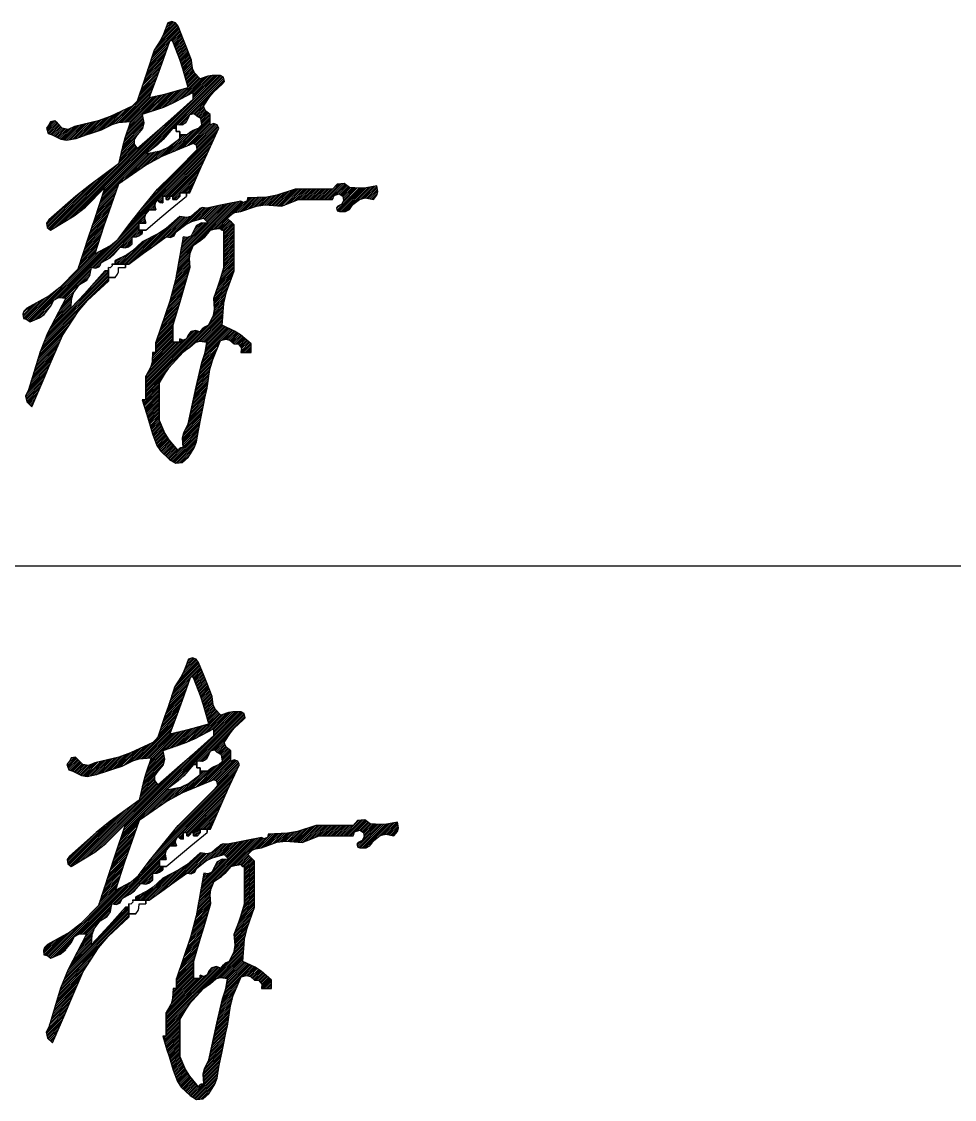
# Model space of a CAD drawing. Extents: x 9731685 to 18866768, y -962146 to 194094.
# Drawn here: x 9844217 to 9845133, y 58070 to 59128 of the extents above; entities that cross this region are included whole.
import ezdxf

# ---------------------------------------------------------------- set-up
doc = ezdxf.new("R2010")
doc.units = 0
doc.header["$LTSCALE"] = 1000
doc.layers.get('0').update_dxf_attribs({"linetype": 'CONTINUOUS'})

# ---------------------------------------------------------------- blocks, each defined once
blk = doc.blocks.new('ZYC')
h = blk.add_hatch()
h.set_pattern_fill('ANSI31', color=256, scale=0.01, style=0)
h.set_pattern_definition([(45, (0, 0), (-0.0008838835, 0.0008838835), [])])
h.paths.add_polyline_path([(0.871345, 0.42887), (0.877014, 0.441542), (0.888561, 0.466786), (0.887043, 0.470041), (0.883569, 0.471431), (0.880225, 0.47012), (0.880225, 0.474121), (0.880225, 0.476122), (0.880225, 0.480123), (0.876842, 0.482728), (0.875355, 0.484586), (0.873557, 0.488458), (0.879788, 0.497952), (0.883563, 0.502415), (0.891895, 0.510131), (0.894109, 0.512712), (0.893264, 0.516935), (0.890228, 0.518466), (0.882117, 0.518604), (0.877851, 0.517893), (0.870223, 0.515132), (0.864821, 0.52111), (0.862839, 0.525469), (0.861887, 0.53347), (0.856662, 0.54685), (0.853994, 0.553519), (0.848551, 0.566812), (0.84612, 0.570258), (0.84256, 0.571445), (0.838548, 0.570146), (0.834376, 0.55897), (0.831649, 0.553515), (0.825211, 0.543472), (0.818543, 0.523467), (0.815209, 0.513465), (0.80854, 0.49346), (0.80654, 0.491459), (0.80554, 0.490459), (0.803539, 0.488458), (0.781826, 0.478132), (0.770242, 0.474043), (0.746858, 0.468453), (0.740671, 0.46563), (0.734812, 0.466802), (0.730187, 0.471787), (0.727621, 0.474019), (0.723362, 0.473167), (0.721851, 0.47012), (0.719419, 0.466675), (0.721173, 0.461415), (0.725186, 0.460118), (0.733628, 0.455915), (0.739244, 0.455113), (0.748525, 0.456784), (0.758528, 0.460118), (0.763529, 0.461785), (0.773531, 0.465119), (0.784076, 0.470453), (0.790119, 0.47223), (0.801872, 0.473455), (0.796442, 0.457016), (0.794098, 0.448645), (0.790202, 0.431777), (0.761914, 0.411004), (0.748191, 0.399958), (0.721851, 0.376763), (0.719546, 0.373426), (0.720255, 0.369169), (0.723519, 0.366761), (0.746674, 0.380799), (0.757642, 0.389367), (0.776866, 0.408438), (0.766118, 0.376456), (0.760783, 0.360452), (0.750192, 0.328417), (0.732723, 0.310244), (0.722265, 0.302226), (0.700179, 0.290074), (0.697284, 0.287008), (0.696369, 0.284262), (0.696845, 0.280072), (0.699684, 0.279157), (0.701079, 0.278459), (0.703513, 0.276738), (0.712713, 0.280665), (0.717172, 0.28401), (0.723519, 0.291741), (0.726659, 0.297847), (0.73168, 0.300636), (0.738522, 0.300077), (0.720634, 0.265553), (0.713177, 0.247249), (0.701846, 0.210054), (0.699024, 0.203867), (0.700195, 0.198008), (0.705181, 0.193383), (0.717185, 0.221389), (0.723187, 0.235393), (0.735188, 0.263401), (0.750469, 0.286767), (0.759738, 0.297752), (0.7802, 0.316748), (0.7802, 0.32675), (0.776866, 0.32675), (0.763667, 0.311956), (0.756997, 0.304619), (0.743524, 0.290074), (0.744225, 0.299963), (0.746137, 0.305318), (0.751859, 0.313414), (0.758927, 0.317452), (0.762153, 0.322062), (0.763529, 0.330085), (0.767936, 0.329319), (0.771499, 0.331101), (0.773531, 0.335086), (0.781822, 0.339679), (0.785726, 0.342873), (0.791869, 0.35009), (0.796661, 0.349308), (0.799884, 0.350229), (0.803539, 0.353424), (0.803539, 0.356091), (0.803539, 0.357425), (0.803539, 0.360092), (0.807755, 0.360184), (0.810113, 0.36097), (0.813542, 0.363426), (0.813542, 0.366761), (0.810207, 0.366761), (0.810207, 0.369428), (0.810207, 0.370762), (0.810207, 0.373429), (0.812875, 0.373429), (0.814208, 0.373429), (0.816876, 0.373429), (0.815817, 0.378825), (0.816736, 0.382503), (0.82021, 0.386766), (0.822877, 0.386766), (0.824211, 0.386766), (0.826878, 0.386766), (0.825691, 0.390644), (0.826165, 0.393484), (0.828545, 0.396768), (0.829759, 0.394693), (0.831164, 0.393756), (0.833547, 0.393434), (0.833547, 0.396101), (0.833547, 0.397435), (0.833547, 0.400102), (0.836881, 0.400102), (0.836881, 0.396768), (0.838724, 0.396367), (0.840617, 0.39826), (0.840215, 0.400102), (0.843549, 0.400102), (0.843549, 0.396768), (0.847321, 0.396775), (0.850211, 0.399664), (0.850218, 0.403437), (0.856886, 0.403437), (0.86022, 0.403437)])
h.paths.add_polyline_path([(0.81766, 0.430826), (0.832668, 0.439013), (0.863554, 0.451782), (0.86659, 0.450251), (0.867435, 0.446028), (0.865221, 0.443447), (0.850551, 0.428776), (0.843216, 0.421441), (0.828545, 0.406771), (0.817133, 0.39283), (0.811464, 0.385827), (0.800205, 0.371762), (0.78972, 0.357746), (0.782385, 0.351511), (0.766863, 0.343421), (0.775929, 0.370852), (0.780598, 0.384525), (0.790202, 0.411772)], flags=16)
h.paths.add_polyline_path([(0.80854, 0.446781), (0.805425, 0.451112), (0.805425, 0.455787), (0.80854, 0.460118), (0.813699, 0.466554), (0.815065, 0.472016), (0.813542, 0.480123), (0.834155, 0.487227), (0.844276, 0.491612), (0.863554, 0.501795), (0.863554, 0.499128), (0.863554, 0.497794), (0.863554, 0.495127), (0.841589, 0.475743), (0.830586, 0.466074)], flags=16)
h.paths.add_polyline_path([(0.816876, 0.44178), (0.828552, 0.450587), (0.834008, 0.455702), (0.843549, 0.466786), (0.846883, 0.466786), (0.846883, 0.47012), (0.852237, 0.469623), (0.856263, 0.471924), (0.858553, 0.476789), (0.859871, 0.479923), (0.864466, 0.480842), (0.866889, 0.478456), (0.871025, 0.476192), (0.871893, 0.470117), (0.868556, 0.466786), (0.863539, 0.464853), (0.861098, 0.463458), (0.856886, 0.460118), (0.850218, 0.460118), (0.850218, 0.456784), (0.838559, 0.447954), (0.831216, 0.444649)], flags=16)
h.paths.add_polyline_path([(0.82021, 0.496794), (0.828392, 0.518733), (0.832394, 0.529737), (0.840215, 0.551808), (0.840995, 0.55289), (0.84277, 0.55289), (0.843549, 0.551808), (0.850321, 0.534079), (0.853333, 0.525043), (0.858553, 0.506796), (0.843346, 0.502328), (0.835663, 0.500323)], flags=16)
h.paths.add_polyline_path([(0.862059, 0.375253), (0.873557, 0.37843), (0.875557, 0.37643), (0.876558, 0.375429), (0.878558, 0.373429), (0.871716, 0.373988), (0.866694, 0.371199), (0.863554, 0.365093), (0.861382, 0.361183), (0.857984, 0.359484), (0.853552, 0.360092), (0.846069, 0.318055), (0.840672, 0.297141), (0.826878, 0.256732), (0.826878, 0.250064), (0.826878, 0.24673), (0.825545, 0.24673), (0.824878, 0.24673), (0.823544, 0.24673), (0.823031, 0.237034), (0.821563, 0.231894), (0.816876, 0.223391), (0.816876, 0.213388), (0.816876, 0.200051), (0.815542, 0.200051), (0.814875, 0.200051), (0.813542, 0.200051), (0.817543, 0.186714), (0.819543, 0.180046), (0.823544, 0.166709), (0.827791, 0.155463), (0.831467, 0.149949), (0.840215, 0.141703), (0.84657, 0.13798), (0.852974, 0.138562), (0.858553, 0.14337), (0.864559, 0.153054), (0.866713, 0.158799), (0.868556, 0.170044), (0.871223, 0.18338), (0.872557, 0.190049), (0.875224, 0.203385), (0.875891, 0.206053), (0.876224, 0.207386), (0.876891, 0.210054), (0.879889, 0.229889), (0.882632, 0.239833), (0.890228, 0.258399), (0.89558, 0.259661), (0.899436, 0.258697), (0.903565, 0.255065), (0.907812, 0.254625), (0.910735, 0.25097), (0.910233, 0.24673), (0.914234, 0.24673), (0.916235, 0.24673), (0.920236, 0.24673), (0.920236, 0.250064), (0.920236, 0.251731), (0.920236, 0.255065), (0.90998, 0.263848), (0.904109, 0.267647), (0.891895, 0.273403), (0.893648, 0.295176), (0.896067, 0.306234), (0.903565, 0.32675), (0.903565, 0.344755), (0.903565, 0.353757), (0.903565, 0.371762), (0.900897, 0.374429), (0.899564, 0.375763), (0.896896, 0.37843), (0.901245, 0.382512), (0.904358, 0.384068), (0.910233, 0.385099), (0.925477, 0.390367), (0.934172, 0.391453), (0.950243, 0.3901), (0.956912, 0.392767), (0.960246, 0.394101), (0.966914, 0.396768), (0.980251, 0.396768), (0.986919, 0.396768), (1.000256, 0.396768), (1.001698, 0.400731), (1.006727, 0.402408), (1.010259, 0.400102), (1.010867, 0.395671), (1.009168, 0.392272), (1.005257, 0.3901), (1.003934, 0.388458), (1.004881, 0.385618), (1.006924, 0.385099), (1.012888, 0.385026), (1.016741, 0.386953), (1.020261, 0.391767), (1.026697, 0.396926), (1.03216, 0.398291), (1.040266, 0.396768), (1.04374, 0.401031), (1.044659, 0.404709), (1.0436, 0.410105), (1.033059, 0.40833), (1.027608, 0.407989), (1.016927, 0.408438), (1.011661, 0.412583), (1.004597, 0.411877), (1.000256, 0.406771), (0.985586, 0.406771), (0.97825, 0.406771), (0.96358, 0.406771), (0.945524, 0.400963), (0.935851, 0.399236), (0.916901, 0.398435), (0.916329, 0.395509), (0.912918, 0.393803), (0.910233, 0.395101), (0.896896, 0.392434), (0.890228, 0.3911), (0.876891, 0.388433), (0.872698, 0.388881), (0.869975, 0.387973), (0.866889, 0.385099), (0.861654, 0.380508), (0.857114, 0.379147), (0.850218, 0.380097), (0.836856, 0.368404), (0.829308, 0.363258), (0.813542, 0.355091), (0.803942, 0.346403), (0.798418, 0.342605), (0.786868, 0.336753), (0.786868, 0.333419), (0.796871, 0.333419), (0.800205, 0.333419), (0.814842, 0.344134), (0.822177, 0.349469), (0.836881, 0.360092), (0.841288, 0.359327), (0.844851, 0.361109), (0.846883, 0.365093), (0.856324, 0.372385)])
h.paths.add_polyline_path([(0.870971, 0.356805), (0.874427, 0.359915), (0.880225, 0.366761), (0.884191, 0.367611), (0.8862, 0.367945), (0.890228, 0.368428), (0.890952, 0.367124), (0.892085, 0.366558), (0.893562, 0.366761), (0.893562, 0.35209), (0.893562, 0.344755), (0.893562, 0.330085), (0.889936, 0.317963), (0.887932, 0.31195), (0.88356, 0.300077), (0.884483, 0.289261), (0.883338, 0.28315), (0.878558, 0.273403), (0.874686, 0.271605), (0.872827, 0.270118), (0.870223, 0.266735), (0.865641, 0.268341), (0.861595, 0.267185), (0.858553, 0.263401), (0.857036, 0.260146), (0.853561, 0.258756), (0.850218, 0.260067), (0.850218, 0.256732), (0.843549, 0.256732), (0.843549, 0.273403), (0.850246, 0.296067), (0.85358, 0.307404), (0.86022, 0.330085), (0.859447, 0.338821), (0.860191, 0.343656), (0.863554, 0.351757)], flags=16)
h.paths.add_polyline_path([(0.869994, 0.257683), (0.876891, 0.256732), (0.875505, 0.248601), (0.874493, 0.244554), (0.87189, 0.236727), (0.866414, 0.212753), (0.863747, 0.200749), (0.858553, 0.176712), (0.854239, 0.168195), (0.853106, 0.16291), (0.853552, 0.153373), (0.851169, 0.153051), (0.849764, 0.152114), (0.848551, 0.150038), (0.839476, 0.160787), (0.835638, 0.167068), (0.830213, 0.180046), (0.830213, 0.216722), (0.835992, 0.226633), (0.839383, 0.23138), (0.850218, 0.243396), (0.853788, 0.247187), (0.855847, 0.248903), (0.86022, 0.251731), (0.865455, 0.256321)], flags=16)
for p, q in [((0.84256, 0.571445), (0.838548, 0.570146)), ((0.84612, 0.570258), (0.84256, 0.571445)), ((0.838548, 0.570146), (0.834376, 0.55897)), ((0.848551, 0.566812), (0.84612, 0.570258)), ((0.853994, 0.553519), (0.848551, 0.566812)), ((0.831649, 0.553515), (0.825211, 0.543472)), ((0.834376, 0.55897), (0.831649, 0.553515)), ((0.840215, 0.551808), (0.832394, 0.529737)), ((0.840995, 0.55289), (0.840215, 0.551808)), ((0.84277, 0.55289), (0.840995, 0.55289)), ((0.843549, 0.551808), (0.84277, 0.55289)), ((0.850321, 0.534079), (0.843549, 0.551808)), ((0.856662, 0.54685), (0.853994, 0.553519)), ((0.825211, 0.543472), (0.818543, 0.523467)), ((0.861887, 0.53347), (0.856662, 0.54685)), ((0.832394, 0.529737), (0.828392, 0.518733)), ((0.853333, 0.525043), (0.850321, 0.534079)), ((0.862839, 0.525469), (0.861887, 0.53347)), ((0.818543, 0.523467), (0.815209, 0.513465)), ((0.828392, 0.518733), (0.82021, 0.496794)), ((0.858553, 0.506796), (0.853333, 0.525043)), ((0.864821, 0.52111), (0.862839, 0.525469)), ((0.870223, 0.515132), (0.864821, 0.52111)), ((0.882117, 0.518604), (0.877851, 0.517893)), ((0.890228, 0.518466), (0.882117, 0.518604)), ((0.815209, 0.513465), (0.80854, 0.49346)), ((0.877851, 0.517893), (0.870223, 0.515132)), ((0.883563, 0.502415), (0.891895, 0.510131)), ((0.893264, 0.516935), (0.890228, 0.518466)), ((0.891895, 0.510131), (0.894109, 0.512712)), ((0.894109, 0.512712), (0.893264, 0.516935)), ((0.82021, 0.496794), (0.835663, 0.500323)), ((0.835663, 0.500323), (0.843346, 0.502328)), ((0.843346, 0.502328), (0.858553, 0.506796)), ((0.863554, 0.501795), (0.844276, 0.491612)), ((0.863554, 0.499128), (0.863554, 0.501795)), ((0.863554, 0.497794), (0.863554, 0.499128)), ((0.863554, 0.495127), (0.863554, 0.497794)), ((0.873557, 0.488458), (0.879788, 0.497952)), ((0.879788, 0.497952), (0.883563, 0.502415)), ((0.803539, 0.488458), (0.781826, 0.478132)), ((0.80554, 0.490459), (0.803539, 0.488458)), ((0.80654, 0.491459), (0.80554, 0.490459)), ((0.80854, 0.49346), (0.80654, 0.491459)), ((0.834155, 0.487227), (0.813542, 0.480123)), ((0.844276, 0.491612), (0.834155, 0.487227)), ((0.841589, 0.475743), (0.863554, 0.495127)), ((0.875355, 0.484586), (0.873557, 0.488458)), ((0.781826, 0.478132), (0.770242, 0.474043)), ((0.813542, 0.480123), (0.815065, 0.472016)), ((0.858553, 0.476789), (0.856263, 0.471924)), ((0.859871, 0.479923), (0.858553, 0.476789)), ((0.864466, 0.480842), (0.859871, 0.479923)), ((0.866889, 0.478456), (0.864466, 0.480842)), ((0.871025, 0.476192), (0.866889, 0.478456)), ((0.871893, 0.470117), (0.871025, 0.476192)), ((0.876842, 0.482728), (0.875355, 0.484586)), ((0.880225, 0.480123), (0.876842, 0.482728)), ((0.880225, 0.476122), (0.880225, 0.480123)), ((0.721851, 0.47012), (0.719419, 0.466675)), ((0.719419, 0.466675), (0.721173, 0.461415)), ((0.723362, 0.473167), (0.721851, 0.47012)), ((0.727621, 0.474019), (0.723362, 0.473167)), ((0.730187, 0.471787), (0.727621, 0.474019)), ((0.734812, 0.466802), (0.730187, 0.471787)), ((0.740671, 0.46563), (0.734812, 0.466802)), ((0.746858, 0.468453), (0.740671, 0.46563)), ((0.770242, 0.474043), (0.746858, 0.468453)), ((0.773531, 0.465119), (0.784076, 0.470453)), ((0.784076, 0.470453), (0.790119, 0.47223)), ((0.790119, 0.47223), (0.801872, 0.473455)), ((0.801872, 0.473455), (0.796442, 0.457016)), ((0.813699, 0.466554), (0.80854, 0.460118)), ((0.80854, 0.446781), (0.830586, 0.466074)), ((0.815065, 0.472016), (0.813699, 0.466554)), ((0.830586, 0.466074), (0.841589, 0.475743)), ((0.843549, 0.466786), (0.834008, 0.455702)), ((0.846883, 0.466786), (0.843549, 0.466786)), ((0.843549, 0.466786), (0.846883, 0.466786)), ((0.846883, 0.466786), (0.843549, 0.466786)), ((0.852237, 0.469623), (0.846883, 0.47012)), ((0.846883, 0.47012), (0.846883, 0.463452)), ((0.846883, 0.463452), (0.846883, 0.47012)), ((0.846883, 0.47012), (0.846883, 0.463452)), ((0.846883, 0.463452), (0.846883, 0.466786)), ((0.846883, 0.466786), (0.846883, 0.463452)), ((0.846883, 0.463452), (0.846883, 0.466786)), ((0.856263, 0.471924), (0.852237, 0.469623)), ((0.863539, 0.464853), (0.868556, 0.466786)), ((0.868556, 0.466786), (0.871893, 0.470117)), ((0.877014, 0.441542), (0.888561, 0.466786)), ((0.880225, 0.474121), (0.880225, 0.476122)), ((0.880225, 0.47012), (0.880225, 0.474121)), ((0.883569, 0.471431), (0.880225, 0.47012)), ((0.887043, 0.470041), (0.883569, 0.471431)), ((0.888561, 0.466786), (0.887043, 0.470041)), ((0.721173, 0.461415), (0.725186, 0.460118)), ((0.725186, 0.460118), (0.733628, 0.455915)), ((0.733628, 0.455915), (0.739244, 0.455113)), ((0.739244, 0.455113), (0.748525, 0.456784)), ((0.748525, 0.456784), (0.758528, 0.460118)), ((0.758528, 0.460118), (0.763529, 0.461785)), ((0.763529, 0.461785), (0.773531, 0.465119)), ((0.796442, 0.457016), (0.794098, 0.448645)), ((0.80854, 0.460118), (0.805425, 0.455787)), ((0.805425, 0.455787), (0.805425, 0.451112)), ((0.834008, 0.455702), (0.828552, 0.450587)), ((0.838559, 0.447954), (0.850218, 0.456784)), ((0.848217, 0.463452), (0.846883, 0.463452)), ((0.846883, 0.463452), (0.848217, 0.463452)), ((0.848884, 0.463452), (0.848217, 0.463452)), ((0.848217, 0.463452), (0.848884, 0.463452)), ((0.850218, 0.463452), (0.848884, 0.463452)), ((0.848884, 0.463452), (0.850218, 0.463452)), ((0.850218, 0.456784), (0.850218, 0.463452)), ((0.850218, 0.463452), (0.850218, 0.456784)), ((0.850218, 0.456784), (0.850218, 0.463452)), ((0.850218, 0.463452), (0.850218, 0.460118)), ((0.850218, 0.460118), (0.850218, 0.463452)), ((0.850218, 0.463452), (0.850218, 0.460118)), ((0.850218, 0.460118), (0.856886, 0.460118)), ((0.856886, 0.460118), (0.850218, 0.460118)), ((0.850218, 0.460118), (0.856886, 0.460118)), ((0.856886, 0.460118), (0.861098, 0.463458)), ((0.861098, 0.463458), (0.863539, 0.464853)), ((0.794098, 0.448645), (0.790202, 0.431777)), ((0.805425, 0.451112), (0.80854, 0.446781)), ((0.828552, 0.450587), (0.816876, 0.44178)), ((0.816876, 0.44178), (0.831216, 0.444649)), ((0.831216, 0.444649), (0.838559, 0.447954)), ((0.863554, 0.451782), (0.832668, 0.439013)), ((0.86659, 0.450251), (0.863554, 0.451782)), ((0.865221, 0.443447), (0.867435, 0.446028)), ((0.867435, 0.446028), (0.86659, 0.450251)), ((0.832668, 0.439013), (0.81766, 0.430826)), ((0.850551, 0.428776), (0.865221, 0.443447)), ((0.871345, 0.42887), (0.877014, 0.441542)), ((0.790202, 0.431777), (0.761914, 0.411004)), ((0.81766, 0.430826), (0.790202, 0.411772)), ((0.843216, 0.421441), (0.850551, 0.428776)), ((0.86022, 0.403437), (0.871345, 0.42887)), ((0.828545, 0.406771), (0.843216, 0.421441)), ((0.761914, 0.411004), (0.748191, 0.399958)), ((0.757642, 0.389367), (0.776866, 0.408438)), ((0.776866, 0.408438), (0.766118, 0.376456)), ((0.790202, 0.411772), (0.780598, 0.384525)), ((0.817133, 0.39283), (0.828545, 0.406771)), ((0.850211, 0.399664), (0.850218, 0.403437)), ((0.850218, 0.403437), (0.850211, 0.399664)), ((0.850218, 0.403437), (0.86022, 0.403437)), ((0.86022, 0.403437), (0.850218, 0.403437)), ((0.850218, 0.403437), (0.86022, 0.403437)), ((0.856886, 0.403437), (0.850218, 0.403437)), ((0.850218, 0.403437), (0.856886, 0.403437)), ((0.856886, 0.403437), (0.850218, 0.403437)), ((0.856886, 0.400102), (0.856886, 0.403437)), ((0.856886, 0.403437), (0.856886, 0.400102)), ((0.856886, 0.400102), (0.856886, 0.403437)), ((0.96358, 0.406771), (0.945524, 0.400963)), ((0.97825, 0.406771), (0.96358, 0.406771)), ((0.985586, 0.406771), (0.97825, 0.406771)), ((1.000256, 0.406771), (0.985586, 0.406771)), ((1.004597, 0.411877), (1.000256, 0.406771)), ((1.001698, 0.400731), (1.006727, 0.402408)), ((1.011661, 0.412583), (1.004597, 0.411877)), ((1.006727, 0.402408), (1.010259, 0.400102)), ((1.016927, 0.408438), (1.011661, 0.412583)), ((1.027608, 0.407989), (1.016927, 0.408438)), ((1.033059, 0.40833), (1.027608, 0.407989)), ((1.0436, 0.410105), (1.033059, 0.40833)), ((1.044659, 0.404709), (1.0436, 0.410105)), ((1.04374, 0.401031), (1.044659, 0.404709)), ((0.748191, 0.399958), (0.721851, 0.376763)), ((0.811464, 0.385827), (0.817133, 0.39283)), ((0.825691, 0.390644), (0.826165, 0.393484)), ((0.826165, 0.393484), (0.825691, 0.390644)), ((0.826165, 0.393484), (0.828545, 0.396768)), ((0.828545, 0.396768), (0.826165, 0.393484)), ((0.828545, 0.396768), (0.829759, 0.394693)), ((0.829759, 0.394693), (0.828545, 0.396768)), ((0.829759, 0.394693), (0.831164, 0.393756)), ((0.831164, 0.393756), (0.829759, 0.394693)), ((0.831164, 0.393756), (0.833547, 0.393434)), ((0.833547, 0.393434), (0.831164, 0.393756)), ((0.833547, 0.397435), (0.833547, 0.400102)), ((0.833547, 0.400102), (0.836881, 0.400102)), ((0.836881, 0.400102), (0.833547, 0.400102)), ((0.833547, 0.400102), (0.836881, 0.400102)), ((0.836881, 0.400102), (0.833547, 0.400102)), ((0.833547, 0.400102), (0.836881, 0.400102)), ((0.836881, 0.400102), (0.833547, 0.400102)), ((0.833547, 0.400102), (0.833547, 0.397435)), ((0.833547, 0.396101), (0.833547, 0.397435)), ((0.833547, 0.397435), (0.833547, 0.396101)), ((0.833547, 0.393434), (0.833547, 0.396101)), ((0.833547, 0.396101), (0.833547, 0.393434)), ((0.836881, 0.396768), (0.836881, 0.400102)), ((0.836881, 0.400102), (0.836881, 0.396768)), ((0.836881, 0.396768), (0.836881, 0.400102)), ((0.838724, 0.396367), (0.836881, 0.396768)), ((0.836881, 0.396768), (0.838724, 0.396367)), ((0.840617, 0.39826), (0.838724, 0.396367)), ((0.838724, 0.396367), (0.840617, 0.39826)), ((0.843549, 0.400102), (0.840215, 0.400102)), ((0.840215, 0.400102), (0.843549, 0.400102)), ((0.843549, 0.400102), (0.840215, 0.400102)), ((0.840215, 0.400102), (0.840617, 0.39826)), ((0.840617, 0.39826), (0.840215, 0.400102)), ((0.840215, 0.400102), (0.843549, 0.400102)), ((0.843549, 0.400102), (0.840215, 0.400102)), ((0.840215, 0.400102), (0.843549, 0.400102)), ((0.840833, 0.386824), (0.856886, 0.400102)), ((0.843549, 0.396768), (0.843549, 0.400102)), ((0.843549, 0.400102), (0.843549, 0.396768)), ((0.843549, 0.396768), (0.843549, 0.400102)), ((0.843549, 0.396768), (0.847321, 0.396775)), ((0.847321, 0.396775), (0.843549, 0.396768)), ((0.847321, 0.396775), (0.850211, 0.399664)), ((0.850211, 0.399664), (0.847321, 0.396775)), ((0.896896, 0.392434), (0.890228, 0.3911)), ((0.910233, 0.395101), (0.896896, 0.392434)), ((0.912918, 0.393803), (0.910233, 0.395101)), ((0.916329, 0.395509), (0.912918, 0.393803)), ((0.916901, 0.398435), (0.916329, 0.395509)), ((0.935851, 0.399236), (0.916901, 0.398435)), ((0.945524, 0.400963), (0.935851, 0.399236)), ((0.950243, 0.3901), (0.956912, 0.392767)), ((0.956912, 0.392767), (0.960246, 0.394101)), ((0.960246, 0.394101), (0.966914, 0.396768)), ((0.966914, 0.396768), (0.980251, 0.396768)), ((0.980251, 0.396768), (0.986919, 0.396768)), ((0.986919, 0.396768), (1.000256, 0.396768)), ((1.000256, 0.396768), (1.001698, 0.400731)), ((1.009168, 0.392272), (1.005257, 0.3901)), ((1.010867, 0.395671), (1.009168, 0.392272)), ((1.010259, 0.400102), (1.010867, 0.395671)), ((1.016741, 0.386953), (1.020261, 0.391767)), ((1.020261, 0.391767), (1.026697, 0.396926)), ((1.026697, 0.396926), (1.03216, 0.398291)), ((1.03216, 0.398291), (1.040266, 0.396768)), ((1.040266, 0.396768), (1.04374, 0.401031)), ((0.746674, 0.380799), (0.757642, 0.389367)), ((0.780598, 0.384525), (0.775929, 0.370852)), ((0.800205, 0.371762), (0.811464, 0.385827)), ((0.815817, 0.378825), (0.816736, 0.382503)), ((0.816736, 0.382503), (0.815817, 0.378825)), ((0.816736, 0.382503), (0.82021, 0.386766)), ((0.82021, 0.386766), (0.816736, 0.382503)), ((0.82021, 0.386766), (0.822877, 0.386766)), ((0.822877, 0.386766), (0.82021, 0.386766)), ((0.822877, 0.386766), (0.824211, 0.386766)), ((0.824211, 0.386766), (0.822877, 0.386766)), ((0.824211, 0.386766), (0.826878, 0.386766)), ((0.826878, 0.386766), (0.824211, 0.386766)), ((0.826878, 0.386766), (0.825691, 0.390644)), ((0.825691, 0.390644), (0.826878, 0.386766)), ((0.832831, 0.380156), (0.840833, 0.386824)), ((0.866889, 0.385099), (0.861654, 0.380508)), ((0.869975, 0.387973), (0.866889, 0.385099)), ((0.872698, 0.388881), (0.869975, 0.387973)), ((0.876891, 0.388433), (0.872698, 0.388881)), ((0.890228, 0.3911), (0.876891, 0.388433)), ((0.896896, 0.37843), (0.901245, 0.382512)), ((0.901245, 0.382512), (0.904358, 0.384068)), ((0.904358, 0.384068), (0.910233, 0.385099)), ((0.910233, 0.385099), (0.925477, 0.390367)), ((0.925477, 0.390367), (0.934172, 0.391453)), ((0.934172, 0.391453), (0.950243, 0.3901)), ((1.005257, 0.3901), (1.003934, 0.388458)), ((1.003934, 0.388458), (1.004881, 0.385618)), ((1.004881, 0.385618), (1.006924, 0.385099)), ((1.006924, 0.385099), (1.012888, 0.385026)), ((1.012888, 0.385026), (1.016741, 0.386953)), ((0.721851, 0.376763), (0.719546, 0.373426)), ((0.719546, 0.373426), (0.720255, 0.369169)), ((0.723519, 0.366761), (0.746674, 0.380799)), ((0.766118, 0.376456), (0.760783, 0.360452)), ((0.775929, 0.370852), (0.766863, 0.343421)), ((0.78972, 0.357746), (0.800205, 0.371762)), ((0.810207, 0.370762), (0.810207, 0.373429)), ((0.810207, 0.373429), (0.812875, 0.373429)), ((0.812875, 0.373429), (0.810207, 0.373429)), ((0.810207, 0.373429), (0.810207, 0.370762)), ((0.810207, 0.369428), (0.810207, 0.370762)), ((0.810207, 0.370762), (0.810207, 0.369428)), ((0.812875, 0.373429), (0.814208, 0.373429)), ((0.814208, 0.373429), (0.812875, 0.373429)), ((0.814208, 0.373429), (0.816876, 0.373429)), ((0.816876, 0.373429), (0.814208, 0.373429)), ((0.816876, 0.373429), (0.815817, 0.378825)), ((0.815817, 0.378825), (0.816876, 0.373429)), ((0.816876, 0.366761), (0.832831, 0.380156)), ((0.850218, 0.380097), (0.836856, 0.368404)), ((0.846883, 0.365093), (0.856324, 0.372385)), ((0.857114, 0.379147), (0.850218, 0.380097)), ((0.856324, 0.372385), (0.862059, 0.375253)), ((0.861654, 0.380508), (0.857114, 0.379147)), ((0.862059, 0.375253), (0.873557, 0.37843)), ((0.866694, 0.371199), (0.863554, 0.365093)), ((0.871716, 0.373988), (0.866694, 0.371199)), ((0.878558, 0.373429), (0.871716, 0.373988)), ((0.873557, 0.37843), (0.875557, 0.37643)), ((0.875557, 0.37643), (0.876558, 0.375429)), ((0.876558, 0.375429), (0.878558, 0.373429)), ((0.899564, 0.375763), (0.896896, 0.37843)), ((0.900897, 0.374429), (0.899564, 0.375763)), ((0.903565, 0.371762), (0.900897, 0.374429)), ((0.903565, 0.353757), (0.903565, 0.371762)), ((0.720255, 0.369169), (0.723519, 0.366761)), ((0.760783, 0.360452), (0.750192, 0.328417)), ((0.803539, 0.360092), (0.807755, 0.360184)), ((0.803539, 0.357425), (0.803539, 0.360092)), ((0.807755, 0.360184), (0.810113, 0.36097)), ((0.810113, 0.36097), (0.813542, 0.363426)), ((0.810207, 0.366761), (0.810207, 0.369428)), ((0.810207, 0.369428), (0.810207, 0.366761)), ((0.813542, 0.366761), (0.810207, 0.366761)), ((0.810207, 0.366761), (0.813542, 0.366761)), ((0.813542, 0.366761), (0.810207, 0.366761)), ((0.810207, 0.366761), (0.816876, 0.366761)), ((0.816876, 0.366761), (0.810207, 0.366761)), ((0.810207, 0.366761), (0.816876, 0.366761)), ((0.813542, 0.363426), (0.813542, 0.366761)), ((0.813542, 0.366761), (0.813542, 0.363426)), ((0.813542, 0.363426), (0.813542, 0.366761)), ((0.829308, 0.363258), (0.813542, 0.355091)), ((0.822177, 0.349469), (0.836881, 0.360092)), ((0.836856, 0.368404), (0.829308, 0.363258)), ((0.836881, 0.360092), (0.841288, 0.359327)), ((0.841288, 0.359327), (0.844851, 0.361109)), ((0.844851, 0.361109), (0.846883, 0.365093)), ((0.853552, 0.360092), (0.846069, 0.318055)), ((0.857984, 0.359484), (0.853552, 0.360092)), ((0.861382, 0.361183), (0.857984, 0.359484)), ((0.863554, 0.365093), (0.861382, 0.361183)), ((0.870971, 0.356805), (0.874427, 0.359915)), ((0.874427, 0.359915), (0.870971, 0.356805)), ((0.874427, 0.359915), (0.880225, 0.366761)), ((0.880225, 0.366761), (0.874427, 0.359915)), ((0.880225, 0.366761), (0.884191, 0.367611)), ((0.884191, 0.367611), (0.880225, 0.366761)), ((0.884191, 0.367611), (0.8862, 0.367945)), ((0.8862, 0.367945), (0.884191, 0.367611)), ((0.8862, 0.367945), (0.890228, 0.368428)), ((0.890228, 0.368428), (0.8862, 0.367945)), ((0.890228, 0.368428), (0.890952, 0.367124)), ((0.890952, 0.367124), (0.890228, 0.368428)), ((0.890952, 0.367124), (0.892085, 0.366558)), ((0.892085, 0.366558), (0.890952, 0.367124)), ((0.892085, 0.366558), (0.893562, 0.366761)), ((0.893562, 0.366761), (0.892085, 0.366558)), ((0.893562, 0.366761), (0.893562, 0.35209)), ((0.893562, 0.35209), (0.893562, 0.366761)), ((0.766863, 0.343421), (0.782385, 0.351511)), ((0.782385, 0.351511), (0.78972, 0.357746)), ((0.785726, 0.342873), (0.791869, 0.35009)), ((0.791869, 0.35009), (0.796661, 0.349308)), ((0.796661, 0.349308), (0.799884, 0.350229)), ((0.799884, 0.350229), (0.803539, 0.353424)), ((0.803539, 0.356091), (0.803539, 0.357425)), ((0.803539, 0.353424), (0.803539, 0.356091)), ((0.813542, 0.355091), (0.803942, 0.346403)), ((0.814842, 0.344134), (0.822177, 0.349469)), ((0.860191, 0.343656), (0.863554, 0.351757)), ((0.863554, 0.351757), (0.860191, 0.343656)), ((0.863554, 0.351757), (0.870971, 0.356805)), ((0.870971, 0.356805), (0.863554, 0.351757)), ((0.893562, 0.35209), (0.893562, 0.344755)), ((0.893562, 0.344755), (0.893562, 0.35209)), ((0.903565, 0.344755), (0.903565, 0.353757)), ((0.773531, 0.335086), (0.781822, 0.339679)), ((0.781822, 0.339679), (0.785726, 0.342873)), ((0.798418, 0.342605), (0.786868, 0.336753)), ((0.803942, 0.346403), (0.798418, 0.342605)), ((0.800205, 0.333419), (0.814842, 0.344134)), ((0.859447, 0.338821), (0.860191, 0.343656)), ((0.860191, 0.343656), (0.859447, 0.338821)), ((0.86022, 0.330085), (0.859447, 0.338821)), ((0.859447, 0.338821), (0.86022, 0.330085)), ((0.893562, 0.344755), (0.893562, 0.330085)), ((0.893562, 0.330085), (0.893562, 0.344755)), ((0.903565, 0.32675), (0.903565, 0.344755)), ((0.750192, 0.328417), (0.732723, 0.310244)), ((0.762153, 0.322062), (0.763529, 0.330085)), ((0.763529, 0.330085), (0.767936, 0.329319)), ((0.767936, 0.329319), (0.771499, 0.331101)), ((0.771499, 0.331101), (0.773531, 0.335086)), ((0.782043, 0.329683), (0.7802, 0.330085)), ((0.7802, 0.330085), (0.7802, 0.320082)), ((0.7802, 0.320082), (0.7802, 0.330085)), ((0.7802, 0.330085), (0.7802, 0.320082)), ((0.783936, 0.331576), (0.782043, 0.329683)), ((0.796871, 0.333419), (0.783534, 0.333419)), ((0.783534, 0.333419), (0.796871, 0.333419)), ((0.796871, 0.333419), (0.783534, 0.333419)), ((0.783534, 0.333419), (0.783936, 0.331576)), ((0.786868, 0.336753), (0.786868, 0.333419)), ((0.786868, 0.333419), (0.786868, 0.336753)), ((0.786868, 0.336753), (0.786868, 0.333419)), ((0.786868, 0.333419), (0.800205, 0.333419)), ((0.800205, 0.333419), (0.786868, 0.333419)), ((0.786868, 0.333419), (0.800205, 0.333419)), ((0.790068, 0.325869), (0.790202, 0.330085)), ((0.790202, 0.330085), (0.79287, 0.330085)), ((0.79287, 0.330085), (0.794203, 0.330085)), ((0.794203, 0.330085), (0.796871, 0.330085)), ((0.796871, 0.330085), (0.796871, 0.333419)), ((0.796871, 0.333419), (0.796871, 0.330085)), ((0.796871, 0.330085), (0.796871, 0.333419)), ((0.85358, 0.307404), (0.86022, 0.330085)), ((0.86022, 0.330085), (0.85358, 0.307404)), ((0.893562, 0.330085), (0.889936, 0.317963)), ((0.889936, 0.317963), (0.893562, 0.330085)), ((0.751859, 0.313414), (0.758927, 0.317452)), ((0.758927, 0.317452), (0.762153, 0.322062)), ((0.776866, 0.32675), (0.763667, 0.311956)), ((0.7802, 0.32675), (0.776866, 0.32675)), ((0.776866, 0.32675), (0.7802, 0.32675)), ((0.7802, 0.32675), (0.776866, 0.32675)), ((0.7802, 0.316748), (0.7802, 0.32675)), ((0.7802, 0.32675), (0.7802, 0.316748)), ((0.7802, 0.316748), (0.7802, 0.32675)), ((0.7802, 0.320082), (0.786868, 0.320082)), ((0.786868, 0.320082), (0.7802, 0.320082)), ((0.7802, 0.320082), (0.786868, 0.320082)), ((0.786868, 0.320082), (0.78929, 0.323535)), ((0.78929, 0.323535), (0.790068, 0.325869)), ((0.846069, 0.318055), (0.840672, 0.297141)), ((0.889936, 0.317963), (0.887932, 0.31195)), ((0.887932, 0.31195), (0.889936, 0.317963)), ((0.896067, 0.306234), (0.903565, 0.32675)), ((0.732723, 0.310244), (0.722265, 0.302226)), ((0.746137, 0.305318), (0.751859, 0.313414)), ((0.763667, 0.311956), (0.756997, 0.304619)), ((0.759738, 0.297752), (0.7802, 0.316748)), ((0.850246, 0.296067), (0.85358, 0.307404)), ((0.85358, 0.307404), (0.850246, 0.296067)), ((0.887932, 0.31195), (0.88356, 0.300077)), ((0.88356, 0.300077), (0.887932, 0.31195)), ((0.722265, 0.302226), (0.700179, 0.290074)), ((0.738522, 0.300077), (0.720634, 0.265553)), ((0.723519, 0.291741), (0.726659, 0.297847)), ((0.726659, 0.297847), (0.73168, 0.300636)), ((0.73168, 0.300636), (0.738522, 0.300077)), ((0.756997, 0.304619), (0.743524, 0.290074)), ((0.743524, 0.290074), (0.744225, 0.299963)), ((0.744225, 0.299963), (0.746137, 0.305318)), ((0.750469, 0.286767), (0.759738, 0.297752)), ((0.840672, 0.297141), (0.826878, 0.256732)), ((0.88356, 0.300077), (0.884483, 0.289261)), ((0.884483, 0.289261), (0.88356, 0.300077)), ((0.893648, 0.295176), (0.896067, 0.306234)), ((0.697284, 0.287008), (0.696369, 0.284262)), ((0.700179, 0.290074), (0.697284, 0.287008)), ((0.717172, 0.28401), (0.723519, 0.291741)), ((0.735188, 0.263401), (0.750469, 0.286767)), ((0.843549, 0.273403), (0.850246, 0.296067)), ((0.850246, 0.296067), (0.843549, 0.273403)), ((0.884483, 0.289261), (0.883338, 0.28315)), ((0.883338, 0.28315), (0.884483, 0.289261)), ((0.891895, 0.273403), (0.893648, 0.295176)), ((0.696369, 0.284262), (0.696845, 0.280072)), ((0.696845, 0.280072), (0.699684, 0.279157)), ((0.699684, 0.279157), (0.701079, 0.278459)), ((0.701079, 0.278459), (0.703513, 0.276738)), ((0.703513, 0.276738), (0.712713, 0.280665)), ((0.712713, 0.280665), (0.717172, 0.28401)), ((0.883338, 0.28315), (0.878558, 0.273403)), ((0.878558, 0.273403), (0.883338, 0.28315)), ((0.720634, 0.265553), (0.713177, 0.247249)), ((0.843549, 0.263401), (0.843549, 0.273403)), ((0.843549, 0.273403), (0.843549, 0.263401)), ((0.843549, 0.263401), (0.843549, 0.273403)), ((0.843549, 0.273403), (0.843549, 0.256732)), ((0.843549, 0.256732), (0.843549, 0.273403)), ((0.843549, 0.273403), (0.843549, 0.256732)), ((0.861595, 0.267185), (0.858553, 0.263401)), ((0.858553, 0.263401), (0.861595, 0.267185)), ((0.865641, 0.268341), (0.861595, 0.267185)), ((0.861595, 0.267185), (0.865641, 0.268341)), ((0.870223, 0.266735), (0.865641, 0.268341)), ((0.865641, 0.268341), (0.870223, 0.266735)), ((0.872827, 0.270118), (0.870223, 0.266735)), ((0.870223, 0.266735), (0.872827, 0.270118)), ((0.874686, 0.271605), (0.872827, 0.270118)), ((0.872827, 0.270118), (0.874686, 0.271605)), ((0.878558, 0.273403), (0.874686, 0.271605)), ((0.874686, 0.271605), (0.878558, 0.273403)), ((0.904109, 0.267647), (0.891895, 0.273403)), ((0.90998, 0.263848), (0.904109, 0.267647)), ((0.723187, 0.235393), (0.735188, 0.263401)), ((0.826878, 0.256732), (0.826878, 0.250064)), ((0.826878, 0.250064), (0.826878, 0.256732)), ((0.826878, 0.256732), (0.826878, 0.250064)), ((0.843549, 0.256732), (0.843549, 0.263401)), ((0.843549, 0.263401), (0.843549, 0.256732)), ((0.843549, 0.256732), (0.843549, 0.263401)), ((0.850218, 0.256732), (0.843549, 0.256732)), ((0.843549, 0.256732), (0.850218, 0.256732)), ((0.850218, 0.256732), (0.843549, 0.256732)), ((0.843549, 0.256732), (0.850218, 0.256732)), ((0.850218, 0.256732), (0.843549, 0.256732)), ((0.843549, 0.256732), (0.850218, 0.256732)), ((0.853561, 0.258756), (0.850218, 0.260067)), ((0.850218, 0.256732), (0.850218, 0.260067)), ((0.850218, 0.260067), (0.850218, 0.256732)), ((0.850218, 0.256732), (0.850218, 0.260067)), ((0.850218, 0.260067), (0.853561, 0.258756)), ((0.857036, 0.260146), (0.853561, 0.258756)), ((0.853561, 0.258756), (0.857036, 0.260146)), ((0.858553, 0.263401), (0.857036, 0.260146)), ((0.857036, 0.260146), (0.858553, 0.263401)), ((0.86022, 0.251731), (0.865455, 0.256321)), ((0.865455, 0.256321), (0.86022, 0.251731)), ((0.865455, 0.256321), (0.869994, 0.257683)), ((0.869994, 0.257683), (0.865455, 0.256321)), ((0.869994, 0.257683), (0.876891, 0.256732)), ((0.876891, 0.256732), (0.869994, 0.257683)), ((0.876891, 0.256732), (0.875505, 0.248601)), ((0.875505, 0.248601), (0.876891, 0.256732)), ((0.882632, 0.239833), (0.890228, 0.258399)), ((0.890228, 0.258399), (0.89558, 0.259661)), ((0.89558, 0.259661), (0.899436, 0.258697)), ((0.899436, 0.258697), (0.903565, 0.255065)), ((0.903565, 0.255065), (0.907812, 0.254625)), ((0.907812, 0.254625), (0.910735, 0.25097)), ((0.920236, 0.255065), (0.90998, 0.263848)), ((0.920236, 0.251731), (0.920236, 0.255065)), ((0.713177, 0.247249), (0.701846, 0.210054)), ((0.823544, 0.24673), (0.823031, 0.237034)), ((0.824878, 0.24673), (0.823544, 0.24673)), ((0.825545, 0.24673), (0.824878, 0.24673)), ((0.826878, 0.24673), (0.825545, 0.24673)), ((0.826878, 0.250064), (0.826878, 0.24673)), ((0.826878, 0.24673), (0.826878, 0.250064)), ((0.826878, 0.250064), (0.826878, 0.24673)), ((0.839383, 0.23138), (0.850218, 0.243396)), ((0.850218, 0.243396), (0.839383, 0.23138)), ((0.850218, 0.243396), (0.853788, 0.247187)), ((0.853788, 0.247187), (0.850218, 0.243396)), ((0.853788, 0.247187), (0.855847, 0.248903)), ((0.855847, 0.248903), (0.853788, 0.247187)), ((0.855847, 0.248903), (0.86022, 0.251731)), ((0.86022, 0.251731), (0.855847, 0.248903)), ((0.874493, 0.244554), (0.87189, 0.236727)), ((0.87189, 0.236727), (0.874493, 0.244554)), ((0.875505, 0.248601), (0.874493, 0.244554)), ((0.874493, 0.244554), (0.875505, 0.248601)), ((0.910735, 0.25097), (0.910233, 0.24673)), ((0.910233, 0.24673), (0.914234, 0.24673)), ((0.914234, 0.24673), (0.916235, 0.24673)), ((0.916235, 0.24673), (0.920236, 0.24673)), ((0.920236, 0.250064), (0.920236, 0.251731)), ((0.920236, 0.24673), (0.920236, 0.250064)), ((0.717185, 0.221389), (0.723187, 0.235393)), ((0.823031, 0.237034), (0.821563, 0.231894)), ((0.87189, 0.236727), (0.866414, 0.212753)), ((0.866414, 0.212753), (0.87189, 0.236727)), ((0.879889, 0.229889), (0.882632, 0.239833)), ((0.821563, 0.231894), (0.816876, 0.223391)), ((0.816876, 0.223391), (0.816876, 0.213388)), ((0.816876, 0.213388), (0.816876, 0.223391)), ((0.816876, 0.223391), (0.816876, 0.213388)), ((0.830213, 0.216722), (0.835992, 0.226633)), ((0.835992, 0.226633), (0.830213, 0.216722)), ((0.835992, 0.226633), (0.839383, 0.23138)), ((0.839383, 0.23138), (0.835992, 0.226633)), ((0.876891, 0.210054), (0.879889, 0.229889)), ((0.705181, 0.193383), (0.717185, 0.221389)), ((0.816876, 0.213388), (0.816876, 0.200051)), ((0.816876, 0.200051), (0.816876, 0.213388)), ((0.816876, 0.213388), (0.816876, 0.200051)), ((0.830213, 0.210054), (0.830213, 0.216722)), ((0.830213, 0.216722), (0.830213, 0.210054)), ((0.830213, 0.210054), (0.830213, 0.216722)), ((0.830213, 0.216722), (0.830213, 0.180046)), ((0.830213, 0.180046), (0.830213, 0.216722)), ((0.830213, 0.216722), (0.830213, 0.180046)), ((0.866414, 0.212753), (0.863747, 0.200749)), ((0.863747, 0.200749), (0.866414, 0.212753)), ((0.701846, 0.210054), (0.699024, 0.203867)), ((0.699024, 0.203867), (0.700195, 0.198008)), ((0.830213, 0.180046), (0.830213, 0.210054)), ((0.830213, 0.210054), (0.830213, 0.180046)), ((0.830213, 0.180046), (0.830213, 0.210054)), ((0.872557, 0.190049), (0.875224, 0.203385)), ((0.875224, 0.203385), (0.875891, 0.206053)), ((0.875891, 0.206053), (0.876224, 0.207386)), ((0.876224, 0.207386), (0.876891, 0.210054)), ((0.700195, 0.198008), (0.705181, 0.193383)), ((0.814875, 0.200051), (0.813542, 0.200051)), ((0.813542, 0.200051), (0.817543, 0.186714)), ((0.815542, 0.200051), (0.814875, 0.200051)), ((0.816876, 0.200051), (0.815542, 0.200051)), ((0.863747, 0.200749), (0.858553, 0.176712)), ((0.858553, 0.176712), (0.863747, 0.200749)), ((0.817543, 0.186714), (0.819543, 0.180046)), ((0.819543, 0.180046), (0.823544, 0.166709)), ((0.835638, 0.167068), (0.830213, 0.180046)), ((0.830213, 0.180046), (0.835638, 0.167068)), ((0.868556, 0.170044), (0.871223, 0.18338)), ((0.871223, 0.18338), (0.872557, 0.190049)), ((0.858553, 0.176712), (0.854239, 0.168195)), ((0.854239, 0.168195), (0.858553, 0.176712)), ((0.866713, 0.158799), (0.868556, 0.170044)), ((0.823544, 0.166709), (0.827791, 0.155463)), ((0.839476, 0.160787), (0.835638, 0.167068)), ((0.835638, 0.167068), (0.839476, 0.160787)), ((0.848551, 0.150038), (0.839476, 0.160787)), ((0.839476, 0.160787), (0.848551, 0.150038)), ((0.854239, 0.168195), (0.853106, 0.16291)), ((0.853106, 0.16291), (0.854239, 0.168195)), ((0.853106, 0.16291), (0.853552, 0.153373)), ((0.853552, 0.153373), (0.853106, 0.16291)), ((0.864559, 0.153054), (0.866713, 0.158799)), ((0.827791, 0.155463), (0.831467, 0.149949)), ((0.831467, 0.149949), (0.840215, 0.141703)), ((0.849764, 0.152114), (0.848551, 0.150038)), ((0.848551, 0.150038), (0.849764, 0.152114)), ((0.851169, 0.153051), (0.849764, 0.152114)), ((0.849764, 0.152114), (0.851169, 0.153051)), ((0.853552, 0.153373), (0.851169, 0.153051)), ((0.851169, 0.153051), (0.853552, 0.153373)), ((0.858553, 0.14337), (0.864559, 0.153054)), ((0.840215, 0.141703), (0.84657, 0.13798)), ((0.84657, 0.13798), (0.852974, 0.138562)), ((0.852974, 0.138562), (0.858553, 0.14337))]:
    blk.add_line(p, q)

msp = doc.modelspace()

# ---------------------------------------------------------------- linework, layer by layer
msp.add_line((9841704.8, 58593.7), (9847204.8, 58593.7))

# ---------------------------------------------------------------- block references
at = {"xscale": 1000, "yscale": 1000, "zscale": 1000}
for p in [(9843522.2, 58556.5), (9843542.4, 57931.9)]:
    msp.add_blockref('ZYC', p, dxfattribs=at)

doc.saveas('drawing.dxf')
